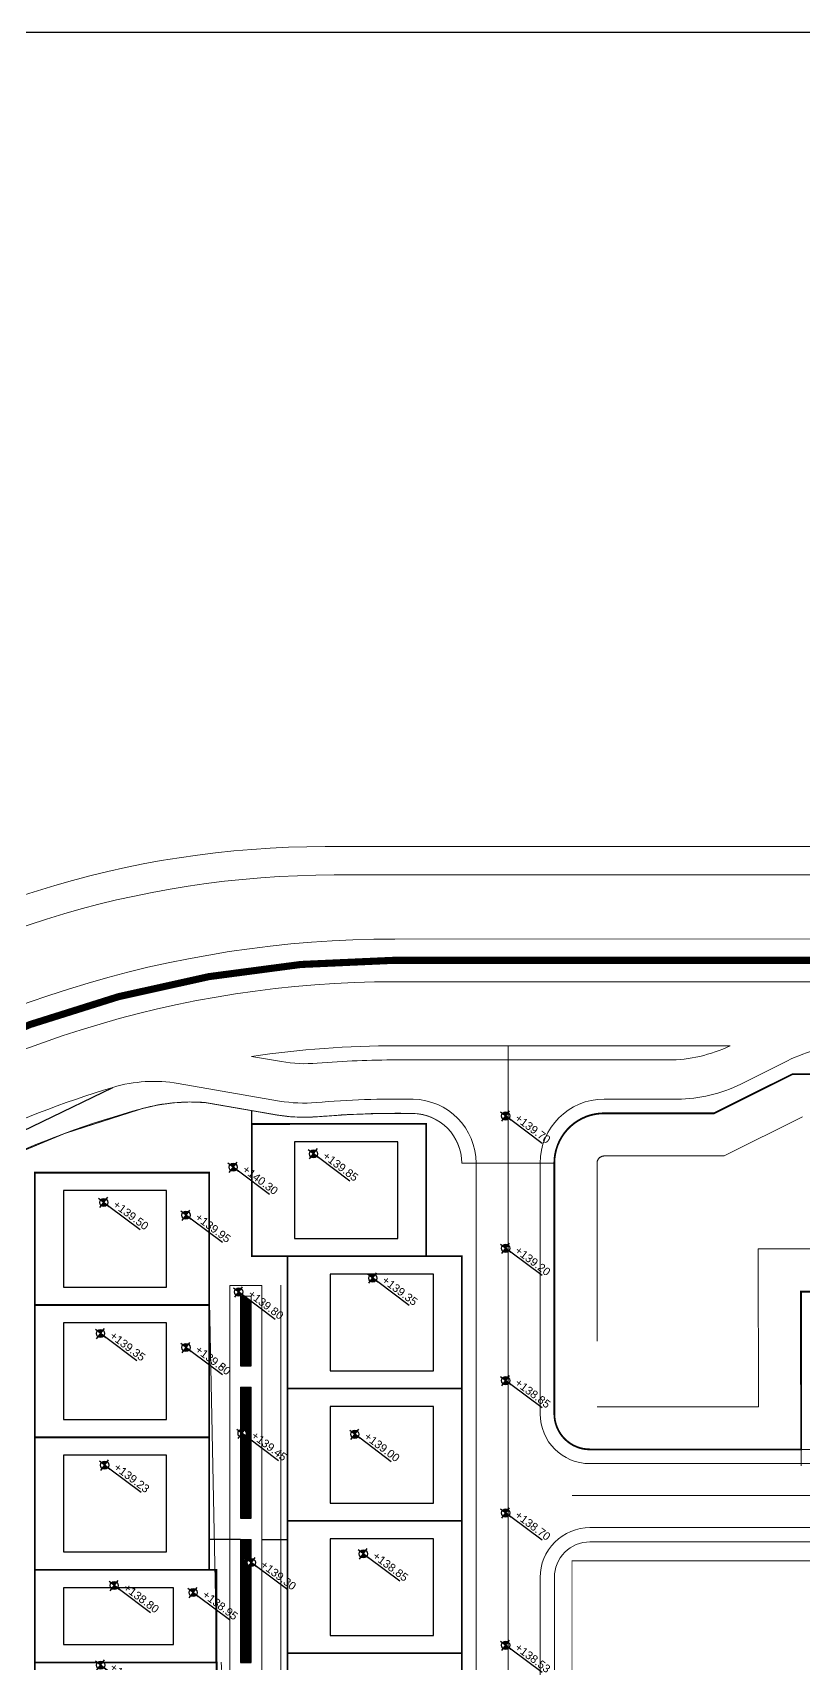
# Model space of a CAD drawing. Header units: inches. Extents: x 2 to 806, y 2 to 666.
# Drawn here: x 405.4 to 513.7, y 436.6 to 665.8 of the extents above; entities that cross this region are included whole.
import ezdxf
from ezdxf.enums import TextEntityAlignment as Align

# ---------------------------------------------------------------- set-up
doc = ezdxf.new("R2010")
doc.units = ezdxf.units.IN
doc.header["$MEASUREMENT"] = 0
for name, pattern in [('( Hidden )', [0.375, 0.25, -0.125]), ('ACAD_ISO04W100', [30, 24, -3, 0, -3]), ('DASHED', [0.75, 0.5, -0.25]), ('DASHED2', [0.375, 0.25, -0.125])]:
    doc.linetypes.add(name, pattern=pattern)
for name, color, linetype in [('.', 7, 'Continuous'), ('ASPHALT', 4, 'Continuous'), ('City_Axies', 10, 'Continuous'), ('City_Edge', 6, 'Continuous'), ('city_green', 3, 'Continuous'), ('City_road', 170, 'Continuous'), ('CL', 1, 'ACAD_ISO04W100'), ('comments', 1, 'Continuous'), ('ELV2', 4, 'Continuous'), ('pathway levels', 250, 'Continuous'), ('PAVEMENT', 2, 'Continuous'), ('set pack', 253, 'DASHED2'), ('SITE', 85, 'Continuous')]:
    doc.layers.add(name, color=color, linetype=linetype)
doc.styles.add('SDC-TEXT', font='arial.ttf')
doc.linetypes.add('FENCELINE2', pattern='A,0.25,-0.1,[132,ltypeshp.shx,S=0.1,R=0,X=-0.1,Y=0],-0.1,1', length=1.45)

# ---------------------------------------------------------------- blocks, each defined once
blk = doc.blocks.new('ap01')
at = {"color": 4}
for p, q in [((-1076.18, 52.48), (-1084.98, 52.49)), ((-1076.18, 52.68), (-1084.2, 52.68))]:
    blk.add_line(p, q, dxfattribs=at)
at = {"color": 4, "const_width": 0.125}
for points in [[(-1028.02, 104.31), (-1024.07, 104.31), (-1024.07, 105.87), (-1011.97, 105.87), (-1011.97, 104.31), (-1008.02, 104.31), (-1008.02, 97.01), (-1008.85, 97.01), (-1008.85, 93.72), (-1008.02, 93.72), (-1008.02, 90.78), (-1004.82, 90.78), (-1004.82, 86.78), (-1008.02, 86.78), (-1008.02, 83.55), (-1004.82, 83.55), (-1004.82, 79.55), (-1008.02, 79.55), (-1008.02, 73.99), (-1004.82, 73.99), (-1004.82, 69.99), (-1008.02, 69.99), (-1008.02, 66.76), (-1004.82, 66.76), (-1004.82, 62.76), (-1008.02, 62.76), (-1008.02, 60.12), (-999.93, 60.12), (-999.93, 56.14), (-998.29, 56.14), (-998.29, 52.43), (-1000.29, 52.43), (-1000.29, 48.93), (-1003.64, 48.93), (-1003.64, 46.49), (-1008.74, 46.49), (-1008.74, 48.93), (-1011.91, 48.93), (-1011.91, 47.65), (-1015.51, 47.65), (-1015.51, 48.63), (-1019.26, 48.63), (-1019.26, 49.88), (-1023.16, 49.88), (-1023.16, 52.43), (-1025.76, 52.43), (-1025.76, 49.23), (-1029.76, 49.23), (-1029.76, 52.43), (-1033, 52.43), (-1032.99, 49.23), (-1036.99, 49.23), (-1036.99, 52.43), (-1042.55, 52.43), (-1042.55, 49.23), (-1046.55, 49.23), (-1046.55, 52.43), (-1056.36, 52.43), (-1056.36, 50.59), (-1059.87, 50.59), (-1059.87, 51.77), (-1062.25, 51.77), (-1062.25, 49.23), (-1070.29, 49.23), (-1070.29, 51.77), (-1072.67, 51.77), (-1072.67, 50.59), (-1076.18, 50.59), (-1076.18, 57.97), (-1073.99, 57.97), (-1073.99, 59.59), (-1075.13, 59.59), (-1075.13, 61.92), (-1076.19, 61.92), (-1076.18, 73.37), (-1074.79, 73.37), (-1074.79, 76.31), (-1076.18, 76.31), (-1076.18, 80.32), (-1075.44, 80.32), (-1075.44, 83.62), (-1076.27, 83.62), (-1076.27, 90.92), (-1072.32, 90.92), (-1072.32, 92.48), (-1060.22, 92.48), (-1060.22, 90.92), (-1056.27, 90.92), (-1056.27, 83.62), (-1057.11, 83.62), (-1057.11, 80.32), (-1056.36, 80.32), (-1056.36, 76.27), (-1057.72, 76.27), (-1057.76, 73.37), (-1056.36, 73.37), (-1056.36, 70.1), (-1048.36, 70.1), (-1048.36, 72.43), (-1038.16, 72.43), (-1038.16, 75.63), (-1034.16, 75.63), (-1034.16, 72.43), (-1023.38, 72.43), (-1023.38, 76.71), (-1028.02, 76.71), (-1028.02, 79.56), (-1031.22, 79.56), (-1031.22, 83.56), (-1028.02, 83.56), (-1028.02, 86.78), (-1031.22, 86.78), (-1031.22, 90.78), (-1028.02, 90.78), (-1028.02, 93.63), (-1027.19, 93.63), (-1027.19, 97.01), (-1028.02, 97.01), (-1028.02, 104.31)], [(-1099.45, 92.48), (-1114.11, 92.48), (-1114.11, 91.18), (-1117.83, 91.18), (-1117.83, 87.52), (-1117.25, 87.52), (-1117.25, 49.2), (-1088.14, 49.2), (-1088.14, 48.72), (-1084.98, 48.72), (-1084.98, 52.49), (-1084.2, 52.49), (-1084.2, 66.98), (-1084.98, 66.98), (-1084.98, 70.34), (-1088.04, 70.34), (-1088.04, 69.86), (-1096.71, 69.86), (-1096.71, 78.51), (-1096.11, 78.51), (-1096.11, 87.54), (-1095.63, 87.54), (-1095.63, 91.18), (-1099.45, 91.18), (-1099.45, 92.48)]]:
    blk.add_lwpolyline(points, dxfattribs=at)
blk = doc.blocks.new('*U280')
for points in [[(0, 1.02, 0.414214), (-1.02, 0), (0, 0)], [(0, -1.02, 0.414214), (1.02, 0), (0, 0)]]:
    blk.add_hatch(color=256).paths.add_polyline_path(points)
for p, q in [((1.62, 0), (-1.62, 0)), ((0, -1.62), (0, 1.62)), ((0, 0), (1.62, 0)), ((11.38, 0), (1.62, 0))]:
    blk.add_line(p, q)
blk.add_circle((0, 0), 1.02)
at = {"style": 'SDC-TEXT'}
blk.add_attdef('LEVEL', text='', height=2, dxfattribs=at).set_placement((2.24, 2.53), align=Align.TOP_LEFT)
blk.add_attdef('T.O.C.', (2.24, -2.56), '', height=2, dxfattribs=at)
blk = doc.blocks.new('*U311')
for points in [[(0, 1.02, 0.414214), (-1.02, 0), (0, 0)], [(0, -1.02, 0.414214), (1.02, 0), (0, 0)]]:
    blk.add_hatch(color=256).paths.add_polyline_path(points)
for p, q in [((1.62, 0), (-1.62, 0)), ((0, -1.62), (0, 1.62)), ((0, 0), (1.62, 0)), ((11.38, 0), (1.62, 0))]:
    blk.add_line(p, q)
blk.add_circle((0, 0), 1.02)
at = {"style": 'SDC-TEXT'}
blk.add_attdef('LEVEL', text='', height=2, dxfattribs=at).set_placement((2.24, 2.53), align=Align.TOP_LEFT)
blk.add_attdef('T.O.C.', (2.24, -2.56), '', height=2, dxfattribs=at)
blk = doc.blocks.new('*U312')
for points in [[(0, 1.02, 0.414214), (-1.02, 0), (0, 0)], [(0, -1.02, 0.414214), (1.02, 0), (0, 0)]]:
    blk.add_hatch(color=256).paths.add_polyline_path(points)
for p, q in [((1.62, 0), (-1.62, 0)), ((0, -1.62), (0, 1.62)), ((0, 0), (1.62, 0)), ((11.38, 0), (1.62, 0))]:
    blk.add_line(p, q)
blk.add_circle((0, 0), 1.02)
at = {"style": 'SDC-TEXT'}
blk.add_attdef('LEVEL', text='', height=2, dxfattribs=at).set_placement((2.24, 2.53), align=Align.TOP_LEFT)
blk.add_attdef('T.O.C.', (2.24, -2.56), '', height=2, dxfattribs=at)
blk = doc.blocks.new('*U308')
for points in [[(0, 1.02, 0.414214), (-1.02, 0), (0, 0)], [(0, -1.02, 0.414214), (1.02, 0), (0, 0)]]:
    blk.add_hatch(color=256).paths.add_polyline_path(points)
for p, q in [((1.62, 0), (-1.62, 0)), ((0, -1.62), (0, 1.62)), ((0, 0), (1.62, 0)), ((11.38, 0), (1.62, 0))]:
    blk.add_line(p, q)
blk.add_circle((0, 0), 1.02)
at = {"style": 'SDC-TEXT'}
blk.add_attdef('LEVEL', text='', height=2, dxfattribs=at).set_placement((2.24, 2.53), align=Align.TOP_LEFT)
blk.add_attdef('T.O.C.', (2.24, -2.56), '', height=2, dxfattribs=at)
blk = doc.blocks.new('*U349')
for points in [[(0, 1.02, 0.414214), (-1.02, 0), (0, 0)], [(0, -1.02, 0.414214), (1.02, 0), (0, 0)]]:
    blk.add_hatch(color=256).paths.add_polyline_path(points)
for p, q in [((1.62, 0), (-1.62, 0)), ((0, -1.62), (0, 1.62)), ((0, 0), (1.62, 0)), ((11.38, 0), (1.62, 0))]:
    blk.add_line(p, q)
blk.add_circle((0, 0), 1.02)
at = {"style": 'SDC-TEXT'}
blk.add_attdef('LEVEL', text='', height=2, dxfattribs=at).set_placement((2.24, 2.53), align=Align.TOP_LEFT)
blk.add_attdef('T.O.C.', (2.24, -2.56), '', height=2, dxfattribs=at)
blk = doc.blocks.new('*U351')
for points in [[(0, 1.02, 0.414214), (-1.02, 0), (0, 0)], [(0, -1.02, 0.414214), (1.02, 0), (0, 0)]]:
    blk.add_hatch(color=256).paths.add_polyline_path(points)
for p, q in [((1.62, 0), (-1.62, 0)), ((0, -1.62), (0, 1.62)), ((0, 0), (1.62, 0)), ((11.38, 0), (1.62, 0))]:
    blk.add_line(p, q)
blk.add_circle((0, 0), 1.02)
at = {"style": 'SDC-TEXT'}
blk.add_attdef('LEVEL', text='', height=2, dxfattribs=at).set_placement((2.24, 2.53), align=Align.TOP_LEFT)
blk.add_attdef('T.O.C.', (2.24, -2.56), '', height=2, dxfattribs=at)
blk = doc.blocks.new('*U352')
for points in [[(0, 1.02, 0.414214), (-1.02, 0), (0, 0)], [(0, -1.02, 0.414214), (1.02, 0), (0, 0)]]:
    blk.add_hatch(color=256).paths.add_polyline_path(points)
for p, q in [((1.62, 0), (-1.62, 0)), ((0, -1.62), (0, 1.62)), ((0, 0), (1.62, 0)), ((11.38, 0), (1.62, 0))]:
    blk.add_line(p, q)
blk.add_circle((0, 0), 1.02)
at = {"style": 'SDC-TEXT'}
blk.add_attdef('LEVEL', text='', height=2, dxfattribs=at).set_placement((2.24, 2.53), align=Align.TOP_LEFT)
blk.add_attdef('T.O.C.', (2.24, -2.56), '', height=2, dxfattribs=at)
blk = doc.blocks.new('*U347')
for points in [[(0, 1.02, 0.414214), (-1.02, 0), (0, 0)], [(0, -1.02, 0.414214), (1.02, 0), (0, 0)]]:
    blk.add_hatch(color=256).paths.add_polyline_path(points)
for p, q in [((1.62, 0), (-1.62, 0)), ((0, -1.62), (0, 1.62)), ((0, 0), (1.62, 0)), ((11.38, 0), (1.62, 0))]:
    blk.add_line(p, q)
blk.add_circle((0, 0), 1.02)
at = {"style": 'SDC-TEXT'}
blk.add_attdef('LEVEL', text='', height=2, dxfattribs=at).set_placement((2.24, 2.53), align=Align.TOP_LEFT)
blk.add_attdef('T.O.C.', (2.24, -2.56), '', height=2, dxfattribs=at)
blk = doc.blocks.new('*U348')
for points in [[(0, 1.02, 0.414214), (-1.02, 0), (0, 0)], [(0, -1.02, 0.414214), (1.02, 0), (0, 0)]]:
    blk.add_hatch(color=256).paths.add_polyline_path(points)
for p, q in [((1.62, 0), (-1.62, 0)), ((0, -1.62), (0, 1.62)), ((0, 0), (1.62, 0)), ((11.38, 0), (1.62, 0))]:
    blk.add_line(p, q)
blk.add_circle((0, 0), 1.02)
at = {"style": 'SDC-TEXT'}
blk.add_attdef('LEVEL', text='', height=2, dxfattribs=at).set_placement((2.24, 2.53), align=Align.TOP_LEFT)
blk.add_attdef('T.O.C.', (2.24, -2.56), '', height=2, dxfattribs=at)
blk = doc.blocks.new('*U400')
for points in [[(0, 1.02, 0.414214), (-1.02, 0), (0, 0)], [(0, -1.02, 0.414214), (1.02, 0), (0, 0)]]:
    blk.add_hatch(color=256).paths.add_polyline_path(points)
for p, q in [((1.62, 0), (-1.62, 0)), ((0, -1.62), (0, 1.62)), ((0, 0), (1.62, 0)), ((11.38, 0), (1.62, 0))]:
    blk.add_line(p, q)
blk.add_circle((0, 0), 1.02)
at = {"style": 'SDC-TEXT'}
blk.add_attdef('LEVEL', text='', height=2, dxfattribs=at).set_placement((2.24, 2.53), align=Align.TOP_LEFT)
blk.add_attdef('T.O.C.', (2.24, -2.56), '', height=2, dxfattribs=at)
blk = doc.blocks.new('*U401')
for points in [[(0, 1.02, 0.414214), (-1.02, 0), (0, 0)], [(0, -1.02, 0.414214), (1.02, 0), (0, 0)]]:
    blk.add_hatch(color=256).paths.add_polyline_path(points)
for p, q in [((1.62, 0), (-1.62, 0)), ((0, -1.62), (0, 1.62)), ((0, 0), (1.62, 0)), ((11.38, 0), (1.62, 0))]:
    blk.add_line(p, q)
blk.add_circle((0, 0), 1.02)
at = {"style": 'SDC-TEXT'}
blk.add_attdef('LEVEL', text='', height=2, dxfattribs=at).set_placement((2.24, 2.53), align=Align.TOP_LEFT)
blk.add_attdef('T.O.C.', (2.24, -2.56), '', height=2, dxfattribs=at)
blk = doc.blocks.new('*U403')
for points in [[(0, 1.02, 0.414214), (-1.02, 0), (0, 0)], [(0, -1.02, 0.414214), (1.02, 0), (0, 0)]]:
    blk.add_hatch(color=256).paths.add_polyline_path(points)
for p, q in [((1.62, 0), (-1.62, 0)), ((0, -1.62), (0, 1.62)), ((0, 0), (1.62, 0)), ((11.38, 0), (1.62, 0))]:
    blk.add_line(p, q)
blk.add_circle((0, 0), 1.02)
at = {"style": 'SDC-TEXT'}
blk.add_attdef('LEVEL', text='', height=2, dxfattribs=at).set_placement((2.24, 2.53), align=Align.TOP_LEFT)
blk.add_attdef('T.O.C.', (2.24, -2.56), '', height=2, dxfattribs=at)
blk = doc.blocks.new('*U384')
for points in [[(0, 1.02, 0.414214), (-1.02, 0), (0, 0)], [(0, -1.02, 0.414214), (1.02, 0), (0, 0)]]:
    blk.add_hatch(color=256).paths.add_polyline_path(points)
for p, q in [((1.62, 0), (-1.62, 0)), ((0, -1.62), (0, 1.62)), ((0, 0), (1.62, 0)), ((11.38, 0), (1.62, 0))]:
    blk.add_line(p, q)
blk.add_circle((0, 0), 1.02)
at = {"style": 'SDC-TEXT'}
blk.add_attdef('LEVEL', text='', height=2, dxfattribs=at).set_placement((2.24, 2.53), align=Align.TOP_LEFT)
blk.add_attdef('T.O.C.', (2.24, -2.56), '', height=2, dxfattribs=at)
blk = doc.blocks.new('*U387')
for points in [[(0, 1.02, 0.414214), (-1.02, 0), (0, 0)], [(0, -1.02, 0.414214), (1.02, 0), (0, 0)]]:
    blk.add_hatch(color=256).paths.add_polyline_path(points)
for p, q in [((1.62, 0), (-1.62, 0)), ((0, -1.62), (0, 1.62)), ((0, 0), (1.62, 0)), ((11.38, 0), (1.62, 0))]:
    blk.add_line(p, q)
blk.add_circle((0, 0), 1.02)
at = {"style": 'SDC-TEXT'}
blk.add_attdef('LEVEL', text='', height=2, dxfattribs=at).set_placement((2.24, 2.53), align=Align.TOP_LEFT)
blk.add_attdef('T.O.C.', (2.24, -2.56), '', height=2, dxfattribs=at)
blk = doc.blocks.new('*U106')
for points in [[(0, 1.02, 0.414214), (-1.02, 0), (0, 0)], [(0, -1.02, 0.414214), (1.02, 0), (0, 0)]]:
    blk.add_hatch(color=256).paths.add_polyline_path(points)
for p, q in [((1.62, 0), (-1.62, 0)), ((0, -1.62), (0, 1.62)), ((0, 0), (1.62, 0)), ((11.38, 0), (1.62, 0))]:
    blk.add_line(p, q)
blk.add_circle((0, 0), 1.02)
at = {"style": 'SDC-TEXT'}
blk.add_attdef('LEVEL', text='', height=2, dxfattribs=at).set_placement((2.24, 2.53), align=Align.TOP_LEFT)
blk.add_attdef('T.O.C.', (2.24, -2.56), '', height=2, dxfattribs=at)
blk = doc.blocks.new('*U99')
for points in [[(0, 1.02, 0.414214), (-1.02, 0), (0, 0)], [(0, -1.02, 0.414214), (1.02, 0), (0, 0)]]:
    blk.add_hatch(color=256).paths.add_polyline_path(points)
for p, q in [((1.62, 0), (-1.62, 0)), ((0, -1.62), (0, 1.62)), ((0, 0), (1.62, 0)), ((11.38, 0), (1.62, 0))]:
    blk.add_line(p, q)
blk.add_circle((0, 0), 1.02)
at = {"style": 'SDC-TEXT'}
blk.add_attdef('LEVEL', text='', height=2, dxfattribs=at).set_placement((2.24, 2.53), align=Align.TOP_LEFT)
blk.add_attdef('T.O.C.', (2.24, -2.56), '', height=2, dxfattribs=at)
blk = doc.blocks.new('*U97')
for points in [[(0, 1.02, 0.414214), (-1.02, 0), (0, 0)], [(0, -1.02, 0.414214), (1.02, 0), (0, 0)]]:
    blk.add_hatch(color=256).paths.add_polyline_path(points)
for p, q in [((1.62, 0), (-1.62, 0)), ((0, -1.62), (0, 1.62)), ((0, 0), (1.62, 0)), ((11.38, 0), (1.62, 0))]:
    blk.add_line(p, q)
blk.add_circle((0, 0), 1.02)
at = {"style": 'SDC-TEXT'}
blk.add_attdef('LEVEL', text='', height=2, dxfattribs=at).set_placement((2.24, 2.53), align=Align.TOP_LEFT)
blk.add_attdef('T.O.C.', (2.24, -2.56), '', height=2, dxfattribs=at)
blk = doc.blocks.new('*U175')
for points in [[(0, 1.02, 0.414214), (-1.02, 0), (0, 0)], [(0, -1.02, 0.414214), (1.02, 0), (0, 0)]]:
    blk.add_hatch(color=256).paths.add_polyline_path(points)
for p, q in [((1.62, 0), (-1.62, 0)), ((0, -1.62), (0, 1.62)), ((0, 0), (1.62, 0)), ((11.38, 0), (1.62, 0))]:
    blk.add_line(p, q)
blk.add_circle((0, 0), 1.02)
at = {"style": 'SDC-TEXT'}
blk.add_attdef('LEVEL', text='', height=2, dxfattribs=at).set_placement((2.24, 2.53), align=Align.TOP_LEFT)
blk.add_attdef('T.O.C.', (2.24, -2.56), '', height=2, dxfattribs=at)
blk = doc.blocks.new('*U177')
for points in [[(0, 1.02, 0.414214), (-1.02, 0), (0, 0)], [(0, -1.02, 0.414214), (1.02, 0), (0, 0)]]:
    blk.add_hatch(color=256).paths.add_polyline_path(points)
for p, q in [((1.62, 0), (-1.62, 0)), ((0, -1.62), (0, 1.62)), ((0, 0), (1.62, 0)), ((11.38, 0), (1.62, 0))]:
    blk.add_line(p, q)
blk.add_circle((0, 0), 1.02)
at = {"style": 'SDC-TEXT'}
blk.add_attdef('LEVEL', text='', height=2, dxfattribs=at).set_placement((2.24, 2.53), align=Align.TOP_LEFT)
blk.add_attdef('T.O.C.', (2.24, -2.56), '', height=2, dxfattribs=at)
blk = doc.blocks.new('*U178')
for points in [[(0, 1.02, 0.414214), (-1.02, 0), (0, 0)], [(0, -1.02, 0.414214), (1.02, 0), (0, 0)]]:
    blk.add_hatch(color=256).paths.add_polyline_path(points)
for p, q in [((1.62, 0), (-1.62, 0)), ((0, -1.62), (0, 1.62)), ((0, 0), (1.62, 0)), ((11.38, 0), (1.62, 0))]:
    blk.add_line(p, q)
blk.add_circle((0, 0), 1.02)
at = {"style": 'SDC-TEXT'}
blk.add_attdef('LEVEL', text='', height=2, dxfattribs=at).set_placement((2.24, 2.53), align=Align.TOP_LEFT)
blk.add_attdef('T.O.C.', (2.24, -2.56), '', height=2, dxfattribs=at)
blk = doc.blocks.new('*U179')
for points in [[(0, 1.02, 0.414214), (-1.02, 0), (0, 0)], [(0, -1.02, 0.414214), (1.02, 0), (0, 0)]]:
    blk.add_hatch(color=256).paths.add_polyline_path(points)
for p, q in [((1.62, 0), (-1.62, 0)), ((0, -1.62), (0, 1.62)), ((0, 0), (1.62, 0)), ((11.38, 0), (1.62, 0))]:
    blk.add_line(p, q)
blk.add_circle((0, 0), 1.02)
at = {"style": 'SDC-TEXT'}
blk.add_attdef('LEVEL', text='', height=2, dxfattribs=at).set_placement((2.24, 2.53), align=Align.TOP_LEFT)
blk.add_attdef('T.O.C.', (2.24, -2.56), '', height=2, dxfattribs=at)
blk = doc.blocks.new('*U438')
for points in [[(0, 1.02, 0.414214), (-1.02, 0), (0, 0)], [(0, -1.02, 0.414214), (1.02, 0), (0, 0)]]:
    blk.add_hatch(color=256).paths.add_polyline_path(points)
for p, q in [((1.62, 0), (-1.62, 0)), ((0, -1.62), (0, 1.62)), ((0, 0), (1.62, 0)), ((11.38, 0), (1.62, 0))]:
    blk.add_line(p, q)
blk.add_circle((0, 0), 1.02)
at = {"style": 'SDC-TEXT'}
blk.add_attdef('LEVEL', text='', height=2, dxfattribs=at).set_placement((2.24, 2.53), align=Align.TOP_LEFT)
blk.add_attdef('T.O.C.', (2.24, -2.56), '', height=2, dxfattribs=at)

msp = doc.modelspace()

# ---------------------------------------------------------------- hatches: boundary and pattern name
at = {"layer": '.', "linetype": 'ByBlock', "true_color": 0x136734, "transparency": 33554633}
h = msp.add_hatch(dxfattribs=at)
h.set_pattern_fill('ANSI31', color=116, angle=-55.14992)
h.set_pattern_definition([(349.850078208, (-1019091.39202, 51543.46572), (0.022028057086, 0.123043751166), [])])
h.paths.add_polyline_path([(429.502, 389.454), (436.097, 387.584), (436.096, 396.084, -0.25965), (435.824, 396.574, -0.2596305), (436.096, 397.063), (436.096, 400.775), (432.187, 400.775, -0.0217334)])
h.paths.add_polyline_path([(432.187, 400.775), (436.096, 400.775), (436.096, 402.892), (435.431, 403.392), (435.163, 403.594, -0.7201628), (434.126, 403.94, -1), (435.278, 403.94, -0.1626807), (435.163, 403.594), (435.431, 403.392), (436.096, 402.892), (436.096, 414.634, -0.637378), (435.149, 415.074, -0.6185767), (436.071, 415.535), (436.096, 415.567), (436.095, 432.705, -0.6644088), (435.116, 433.116, -0.4142029), (435.692, 433.692), (434.581, 433.742), (434.581, 425.988, -0.047393)])
h.paths.add_polyline_path([(436.094, 450.198, -0.41278), (435.521, 450.774, -0.4127586), (436.094, 451.35), (436.094, 454.034), (434.58, 454.034), (434.581, 439.73), (434.581, 436.742), (436.095, 436.742)])
h.paths.add_polyline_path([(436.094, 467.956), (435.529, 468.381), (435.261, 468.583, -0.3421896), (434.58, 468.397), (434.58, 457.034), (436.094, 457.034)])
h.paths.add_polyline_path([(436.093, 475.436), (434.58, 475.436), (434.58, 469.461, -0.5346536), (435.376, 468.929, -0.1626807), (435.261, 468.583), (435.529, 468.381), (436.094, 467.956)])
h.paths.add_polyline_path([(434.58, 478.436), (436.093, 478.436), (436.093, 487.486), (435.099, 488.233), (434.579, 488.233)])
edge = h.paths.add_edge_path()
edge.add_line((433.502, 423.304), (429.114, 426.606))
edge = h.paths.add_edge_path()
edge.add_arc((428.385, 427.154), 0.576, 0, 360)
edge = h.paths.add_edge_path()
edge.add_line((429.114, 426.606), (427.656, 427.703))
edge = h.paths.add_edge_path()
edge.add_line((428.385, 427.154), (429.114, 426.606))
edge = h.paths.add_edge_path()
edge.add_line((427.837, 426.425), (428.934, 427.883))
h.paths.add_polyline_path([(429.157, 426.563), (434.191, 422.775), (435.228, 424.153), (430.194, 427.941)], flags=9)

# ---------------------------------------------------------------- linework, layer by layer
at = {"linetype": 'ByBlock', "lineweight": 0}
for p, q in [((501.15, 513.927), (512.15, 519.427)), ((512.15, 519.427), (616.534, 519.432)), ((429.633, 515.432), (439.735, 513.682)), ((485.678, 513.926), (501.15, 513.927)), ((465.678, 506.907), (478.678, 506.926)), ((609.687, 488.956), (513.338, 488.858))]:
    msp.add_line(p, q, dxfattribs=at)
msp.add_lwpolyline([(485.647, 513.926), (501.15, 513.927), (501.15, 513.927), (485.678, 513.926, 0.4142116), (478.678, 506.926), (478.678, 506.9, -0.4139967)], format="xyb", dxfattribs=at)
for centre, radius, start, end in [((456.244, 385.425), 150, 90.07868, 124.89265), ((456.244, 385.425), 150, 90.07868, 124.88133), ((456.558, 384.425), 135, 105.3555, 124.88128), ((427.562, 490.016), 25.5, 85.34217, 105.3555), ((443.488, 535.36), 22, 260.17776, 274.949), ((456.558, 384.425), 129.5, 89.00828, 94.949), ((458.678, 506.906), 7, 0.00209, 89.00828), ((485.678, 506.926), 7, 90.00248, 180.21157)]:
    msp.add_arc(centre, radius, start, end, dxfattribs=at)
at = {"layer": 'ASPHALT', "lineweight": 0}
for p, q in [((503.376, 523.427), (456.552, 523.425)), ((436.139, 521.917), (440.319, 521.193)), ((494.658, 521.426), (456.552, 521.425)), ((504.901, 518.038), (511.455, 521.316)), ((425.81, 518.123), (440.077, 515.653)), ((458.678, 515.925), (456.553, 515.925)), ((495.957, 515.926), (485.678, 515.926)), ((467.678, 506.907), (467.679, 505.181)), ((476.678, 506.926), (476.68, 471.681)), ((467.679, 505.181), (467.684, 364.974)), ((580.488, 464.679), (483.68, 464.682)), ((582.487, 455.679), (483.681, 455.682)), ((476.681, 448.681), (476.684, 364.974))]:
    msp.add_line(p, q, dxfattribs=at)
at = {"layer": 'ASPHALT', "color": 7, "lineweight": 0, "const_width": 0.25}
msp.add_lwpolyline([(657.536, 478.433, 0.4142165), (616.534, 519.432), (512.15, 519.427), (501.15, 513.927), (485.678, 513.926, 0.4152828), (478.678, 506.9), (478.68, 471.681, 0.4141938), (483.68, 466.682), (513.361, 466.681), (513.338, 488.858), (609.687, 488.956), (629.514, 468.112), (629.614, 370.173), (604.49, 370.146), (604.49, 344.431, 0.4142138), (611.491, 337.432), (646.041, 337.433), (646.041, 337.433, 0.4142136), (653.04, 344.433), (653.04, 349.712, -0.1164338), (655.363, 359.55), (657.54, 363.905)], format="xyb", close=True, dxfattribs=at)
at = {"layer": 'ASPHALT', "linetype": 'DASHED', "lineweight": 0, "ltscale": 50}
msp.add_lwpolyline([(651.536, 478.433, 0.4142165), (616.534, 513.432), (513.567, 513.427), (502.567, 507.927), (485.678, 507.926, 0.4170474), (484.678, 506.916), (484.68, 472.682), (507.355, 472.681), (507.332, 494.852), (612.258, 494.959), (635.512, 470.512), (635.62, 364.179), (610.49, 364.152), (610.49, 344.431, 0.4142138), (611.49, 343.432), (646.012, 343.433, -0.0011853), (646.04, 343.433, 0.4142136), (647.04, 344.433), (647.04, 349.711, -0.1164338), (649.996, 362.233), (651.54, 365.321)], format="xyb", close=True, dxfattribs=at)
at = {"layer": 'ASPHALT', "lineweight": 0}
for centre, radius, start, end in [((456.558, 384.425), 139, 90.00248, 98.44753), ((494.657, 541.426), 20, 270.00248, 295.84441), ((520.4, 503.427), 20, 90.00248, 116.56753), ((443.731, 540.9), 20, 260.17776, 274.68654), ((456.558, 384.425), 137, 90.00248, 94.68654), ((422.398, 498.416), 20, 80.17776, 106.68212), ((456.558, 384.425), 131.5, 89.00828, 94.949), ((458.678, 506.906), 9, 0.00209, 89.00828), ((485.678, 506.926), 9, 90.00248, 180.00209), ((495.956, 535.926), 20, 270.00248, 296.56753), ((443.488, 535.36), 20, 260.17776, 274.949), ((483.68, 471.682), 7, 180.00209, 269.99823), ((483.681, 448.682), 7, 89.99823, 180.00209)]:
    msp.add_arc(centre, radius, start, end, dxfattribs=at)
at = {"layer": 'City_Axies', "lineweight": 0}
msp.add_line((677.534, 535.434), (456.242, 535.425), dxfattribs=at)
msp.add_arc((456.248, 385.411), 150.014, 90.00248, 124.88255, dxfattribs=at)
at = {"layer": 'City_Edge', "lineweight": 0, "ltscale": 10}
msp.add_line((617.535, 547.432), (447.755, 547.424), dxfattribs=at)
for centre, radius, start in [((447.761, 412.424), 135, 90.00248), ((456.558, 384.425), 139, 106.68212)]:
    msp.add_arc(centre, radius, start, 124.88128, dxfattribs=at)
at = {"layer": 'city_green', "lineweight": 0}
for p, q in [((456.242, 538.425), (649.354, 538.431)), ((456.242, 532.425), (649.355, 532.431))]:
    msp.add_line(p, q, dxfattribs=at)
for radius, start, end in [(153.014, 90.00249, 124.88003), (147.014, 90.00247, 124.88)]:
    msp.add_arc((456.248, 385.411), radius, start, end, dxfattribs=at)
at = {"layer": 'City_road', "lineweight": 0}
for p, q in [((616.535, 551.432), (446.499, 551.424)), ((616.534, 519.432), (512.15, 519.427))]:
    msp.add_line(p, q, dxfattribs=at)
msp.add_arc((446.504, 416.424), 135, 90.00248, 124.88128, dxfattribs=at)
at = {"layer": 'CL', "lineweight": 0, "ltscale": 5}
for p, q in [((472.178, 523.425), (472.184, 364.974)), ((580.488, 460.179), (481.166, 460.182))]:
    msp.add_line(p, q, dxfattribs=at)
at = {"layer": 'comments', "color": 3, "linetype": 'ByBlock'}
for p, q in [((436.181, 512.429), (436.181, 514.298)), ((434.58, 478.436), (436.093, 478.436)), ((437.593, 478.436), (437.593, 478.436)), ((434.58, 475.436), (436.093, 475.436)), ((437.593, 475.436), (437.593, 475.436)), ((434.58, 457.034), (436.094, 457.034)), ((434.58, 454.034), (430.182, 454.034)), ((434.58, 454.034), (436.094, 454.034)), ((437.594, 454.034), (441.182, 454.034)), ((434.581, 436.742), (436.095, 436.742))]:
    msp.add_line(p, q, dxfattribs=at)
at = {"layer": 'comments', "color": 6, "linetype": 'ByBlock'}
msp.add_lwpolyline([(805.862, 665.831), (2.345, 665.831), (2.345, 2.465), (805.862, 2.465)], close=True, dxfattribs=at)
msp.add_lwpolyline([(588.492, 237.295), (510.786, 237.222), (277.947, 75.14), (129.763, 283.482), (124.064, 297.288), (124.072, 309.621), (131.269, 325.395), (377.067, 498.452), (416.657, 517.574)], dxfattribs=at)
at = {"layer": 'comments', "color": 3, "linetype": 'ByBlock'}
for points in [[(456.681, 509.93), (442.181, 509.929), (442.181, 496.329), (456.681, 496.33)], [(424.181, 503.081), (409.681, 503.081), (409.681, 489.481), (424.181, 489.481)], [(461.681, 491.33), (447.181, 491.329), (447.181, 477.729), (461.681, 477.73)], [(424.182, 484.481), (409.682, 484.481), (409.682, 470.881), (424.182, 470.881)], [(461.682, 472.73), (447.182, 472.729), (447.182, 459.129), (461.682, 459.13)], [(424.182, 465.881), (409.682, 465.881), (409.682, 452.281), (424.182, 452.281)], [(461.682, 454.13), (447.182, 454.129), (447.182, 440.529), (461.682, 440.53)], [(425.181, 439.241), (425.181, 447.241), (409.681, 447.241), (409.681, 439.241)]]:
    msp.add_lwpolyline(points, close=True, dxfattribs=at)
at = {"layer": 'PAVEMENT', "lineweight": 0}
for p, q in [((501.15, 513.927), (512.15, 519.427)), ((429.633, 515.431), (439.735, 513.682)), ((433.078, 514.835), (433.078, 514.835)), ((501.15, 513.927), (485.678, 513.926)), ((465.678, 506.907), (465.678, 506.907)), ((478.678, 506.926), (478.68, 471.681)), ((405.679, 493.963), (405.681, 439.729)), ((465.679, 493.83), (465.684, 364.974)), ((430.182, 489.733), (431.229, 436.742)), ((437.593, 489.734), (433.079, 489.733)), ((433.079, 489.733), (433.081, 425.988)), ((437.597, 386.727), (437.593, 489.734)), ((440.267, 386.745), (440.263, 489.751)), ((436.093, 488.234), (434.579, 488.233)), ((434.579, 488.233), (434.58, 478.436)), ((436.093, 488.234), (436.093, 478.436)), ((434.58, 475.436), (434.58, 457.034)), ((436.093, 475.436), (436.094, 457.034)), ((580.488, 466.679), (483.68, 466.682)), ((434.58, 454.034), (434.581, 439.73)), ((436.094, 454.034), (436.095, 436.742)), ((582.487, 453.679), (483.681, 453.682)), ((478.681, 448.681), (478.684, 364.975)), ((405.681, 439.729), (405.681, 425.987)), ((434.581, 439.73), (434.581, 436.742))]:
    msp.add_line(p, q, dxfattribs=at)
at = {"layer": 'PAVEMENT', "linetype": 'FENCELINE2', "lineweight": 0, "ltscale": 70, "const_width": 0.125}
msp.add_lwpolyline([(616.534, 519.432), (512.15, 519.427), (501.15, 513.927), (485.678, 513.926, 0.4142116), (478.678, 506.926), (465.678, 506.907, 0.4091423), (458.8, 513.905, 0.0259271), (445.386, 513.442, -0.0645411), (439.735, 513.682), (429.633, 515.432, 0.0875473), (420.809, 514.605, 0.085404), (379.355, 495.17), (139.972, 328.291, 0.4135441), (132.229, 285.19), (277.947, 75.14), (509.122, 236.296), (657.544, 236.301)], format="xyb", dxfattribs=at)
at = {"layer": 'PAVEMENT', "lineweight": 0}
for centre, radius, start, end in [((456.558, 384.425), 135, 105.3555, 124.88128), ((427.562, 490.016), 25.5, 85.34217, 105.3555), ((443.488, 535.36), 22, 260.17776, 274.949), ((456.558, 384.425), 129.5, 89.00828, 94.949), ((458.678, 506.906), 7, 0.00209, 89.00828), ((485.678, 506.926), 7, 90.00248, 180.00209), ((483.68, 471.682), 5, 180.00209, 269.99823), ((483.681, 448.682), 5, 89.99823, 180.00209), ((297.568, 427.881), 134.607, 306.04511, 3.79403)]:
    msp.add_arc(centre, radius, start, end, dxfattribs=at)
at = {"layer": 'set pack', "color": 6, "linetype": 'ByBlock', "lineweight": 0}
for p, q in [((512.15, 519.427), (501.15, 513.927)), ((616.534, 519.432), (512.15, 519.427)), ((501.15, 513.927), (485.678, 513.926))]:
    msp.add_line(p, q, dxfattribs=at)
at = {"layer": 'set pack', "color": 1, "linetype": 'DASHED', "lineweight": 0, "ltscale": 70}
for p, q in [((430.182, 475.582), (430.182, 494.182)), ((441.181, 490.026), (441.182, 471.426)), ((430.182, 456.982), (430.182, 475.582)), ((441.182, 471.426), (441.182, 452.826)), ((441.182, 452.826), (441.183, 434.226))]:
    msp.add_line(p, q, dxfattribs=at)
at = {"layer": 'set pack', "color": 1, "linetype": 'ByBlock', "lineweight": 0}
msp.add_line((513.338, 488.858), (513.363, 464.384), dxfattribs=at)
at = {"layer": 'set pack', "linetype": 'DASHED', "lineweight": 0, "ltscale": 70}
for p, q in [((431.181, 449.741), (405.681, 449.741)), ((431.181, 436.742), (431.181, 449.741)), ((405.681, 436.741), (431.181, 436.742)), ((431.229, 436.742), (405.681, 436.741)), ((431.23, 425.988), (431.229, 436.742))]:
    msp.add_line(p, q, dxfattribs=at)
at = {"layer": 'set pack', "color": 5, "linetype": '( Hidden )', "lineweight": 0, "ltscale": 250, "const_width": 1}
msp.add_lwpolyline([(677.534, 535.434), (456.038, 535.425, 0.1530333), (370.462, 508.476), (95.635, 316.887), (268.103, 68.277), (509.122, 236.296), (677.544, 236.302)], format="xyb", close=True, dxfattribs=at)
at = {"layer": 'set pack', "color": 5, "linetype": '( Hidden )', "lineweight": 0, "ltscale": 0.5, "const_width": 1}
msp.add_lwpolyline([(677.534, 535.434), (456.038, 535.425, 0.1530333), (370.462, 508.476), (95.635, 316.887), (268.103, 68.277), (509.122, 236.296), (677.544, 236.302)], format="xyb", close=True, dxfattribs=at)
at = {"layer": 'set pack', "color": 1, "linetype": 'ByBlock', "lineweight": 0, "const_width": 0.25}
for points in [[(460.679, 493.83), (460.679, 512.43), (436.181, 512.429), (436.181, 493.829)], [(430.181, 505.581), (405.679, 505.58), (405.679, 486.98), (430.182, 486.981)], [(465.68, 475.23), (465.679, 493.83), (441.181, 493.829), (441.182, 475.229)], [(430.182, 486.981), (405.679, 486.98), (405.68, 468.38), (430.182, 468.381)], [(430.182, 468.341), (405.68, 468.341), (405.681, 449.741), (430.182, 449.741)], [(431.181, 449.741), (405.681, 449.741), (405.681, 436.741), (431.181, 436.742)], [(465.682, 419.43), (465.681, 438.03), (441.183, 438.029), (441.183, 419.429)]]:
    msp.add_lwpolyline(points, close=True, dxfattribs=at)
at = {"layer": 'set pack', "linetype": 'DASHED', "lineweight": 0, "ltscale": 70}
for points in [[(456.681, 509.93), (456.681, 496.33), (442.181, 496.329), (442.181, 509.929)], [(409.681, 489.481), (409.681, 503.081), (424.181, 503.081), (424.181, 489.481)], [(461.681, 491.33), (461.681, 477.73), (447.181, 477.729), (447.181, 491.329)], [(409.682, 470.881), (409.682, 484.481), (424.182, 484.481), (424.182, 470.881)], [(461.682, 472.73), (461.682, 459.13), (447.182, 459.129), (447.182, 472.729)], [(409.682, 452.281), (409.682, 465.881), (424.182, 465.881), (424.182, 452.281)], [(461.682, 454.13), (461.682, 440.53), (447.182, 440.529), (447.182, 454.129)], [(425.181, 447.241), (409.681, 447.241), (409.681, 439.241), (425.181, 439.241)]]:
    msp.add_lwpolyline(points, close=True, dxfattribs=at)
at = {"layer": 'set pack', "color": 1, "linetype": 'ByBlock', "lineweight": 0, "const_width": 0.25}
for points in [[(465.681, 438.03), (465.68, 475.23), (441.182, 475.229), (441.182, 456.629)], [(465.68, 456.63), (441.182, 456.629), (441.183, 438.029), (465.681, 438.03)]]:
    msp.add_lwpolyline(points, dxfattribs=at)
msp.add_lwpolyline([(431.23, 425.988), (431.229, 436.742), (405.681, 436.741), (405.681, 425.987, -0.0053489)], format="xyb", dxfattribs=at)
at = {"layer": 'set pack', "color": 6, "linetype": 'ByBlock', "lineweight": 0}
msp.add_arc((485.678, 506.926), 7, 90.00248, 180.21156, dxfattribs=at)
at = {"layer": 'SITE', "lineweight": 0}
msp.add_arc((456.244, 385.425), 150, 90.00245, 124.88125, dxfattribs=at)

# ---------------------------------------------------------------- block references
at = {"layer": 'ASPHALT', "lineweight": 0, "rotation": 270.0019054468186}
msp.add_blockref('ap01', (432, -666.234), dxfattribs=at)
at = {"layer": 'ELV2', "color": 252}
ref = msp.add_blockref('*U349', (471.837, 513.552), dxfattribs=dict(at, xscale=0.5625047716006252, yscale=0.5625047716006252, zscale=0.5625047716006252, rotation=323.0401138320281))
ref.add_attrib('LEVEL', '+139.70', dxfattribs={"layer": '0', "height": 1.125, "rotation": 323.04011, "style": 'SDC-TEXT'}).set_placement((473.7, 513.932), align=Align.TOP_LEFT)
ref = msp.add_blockref('*U351', (444.831, 508.237), dxfattribs=dict(at, xscale=0.5625047716006252, yscale=0.5625047716006252, zscale=0.5625047716006252, rotation=323.0401138320281))
ref.add_attrib('LEVEL', '+139.85', dxfattribs={"layer": '0', "height": 1.125, "rotation": 323.04011, "style": 'SDC-TEXT'}).set_placement((446.694, 508.617), align=Align.TOP_LEFT)
ref = msp.add_blockref('*U179', (433.548, 506.346), dxfattribs=dict(at, xscale=0.5625047716006252, yscale=0.5625047716006252, zscale=0.5625047716006252, rotation=323.0401138320281))
ref.add_attrib('LEVEL', '+140.30', dxfattribs={"layer": '0', "height": 1.125, "rotation": 323.04011, "style": 'SDC-TEXT'}).set_placement((435.412, 506.726), align=Align.TOP_LEFT)
ref = msp.add_blockref('*U403', (415.363, 501.394), dxfattribs=dict(at, xscale=0.5625047716006252, yscale=0.5625047716006252, zscale=0.5625047716006252, rotation=323.0401138320281))
ref.add_attrib('LEVEL', '+139.50', dxfattribs={"layer": '0', "height": 1.125, "rotation": 323.04011, "style": 'SDC-TEXT'}).set_placement((417.226, 501.774), align=Align.TOP_LEFT)
ref = msp.add_blockref('*U352', (471.838, 494.952), dxfattribs=dict(at, xscale=0.5625047716006252, yscale=0.5625047716006252, zscale=0.5625047716006252, rotation=323.0401138320281))
ref.add_attrib('LEVEL', '+139.20', dxfattribs={"layer": '0', "height": 1.125, "rotation": 323.04011, "style": 'SDC-TEXT'}).set_placement((473.701, 495.332), align=Align.TOP_LEFT)
ref = msp.add_blockref('*U347', (453.164, 490.763), dxfattribs=dict(at, xscale=0.5625047716006252, yscale=0.5625047716006252, zscale=0.5625047716006252, rotation=323.0401138320281))
ref.add_attrib('LEVEL', '+139.35', dxfattribs={"layer": '0', "height": 1.125, "rotation": 323.04011, "style": 'SDC-TEXT'}).set_placement((455.027, 491.144), align=Align.TOP_LEFT)
ref = msp.add_blockref('*U400', (414.909, 482.967), dxfattribs=dict(at, xscale=0.5625047716006252, yscale=0.5625047716006252, zscale=0.5625047716006252, rotation=323.0401138320281))
ref.add_attrib('LEVEL', '+139.35', dxfattribs={"layer": '0', "height": 1.125, "rotation": 323.04011, "style": 'SDC-TEXT'}).set_placement((416.772, 483.348), align=Align.TOP_LEFT)
ref = msp.add_blockref('*U438', (426.917, 481.002), dxfattribs=dict(at, xscale=0.5625047716006252, yscale=0.5625047716006252, zscale=0.5625047716006252, rotation=323.0401138320281))
ref.add_attrib('LEVEL', '+139.50', dxfattribs={"layer": '0', "height": 1.125, "rotation": 323.04011, "style": 'SDC-TEXT'}).set_placement((428.781, 481.383), align=Align.TOP_LEFT)
ref = msp.add_blockref('*U348', (471.838, 476.352), dxfattribs=dict(at, xscale=0.5625047716006252, yscale=0.5625047716006252, zscale=0.5625047716006252, rotation=323.0401138320281))
ref.add_attrib('LEVEL', '+138.85', dxfattribs={"layer": '0', "height": 1.125, "rotation": 323.04011, "style": 'SDC-TEXT'}).set_placement((473.701, 476.732), align=Align.TOP_LEFT)
ref = msp.add_blockref('*U280', (450.652, 468.802), dxfattribs=dict(at, xscale=0.5625047716006252, yscale=0.5625047716006252, zscale=0.5625047716006252, rotation=323.0401138320281))
ref.add_attrib('LEVEL', '+139.00', dxfattribs={"layer": '0', "height": 1.125, "rotation": 323.04011, "style": 'SDC-TEXT'}).set_placement((452.515, 469.182), align=Align.TOP_LEFT)
ref = msp.add_blockref('*U401', (415.49, 464.465), dxfattribs=dict(at, xscale=0.5625047716006252, yscale=0.5625047716006252, zscale=0.5625047716006252, rotation=323.0401138320281))
ref.add_attrib('LEVEL', '+139.23', dxfattribs={"layer": '0', "height": 1.125, "rotation": 323.04011, "style": 'SDC-TEXT'}).set_placement((417.353, 464.846), align=Align.TOP_LEFT)
ref = msp.add_blockref('*U311', (471.839, 457.752), dxfattribs=dict(at, xscale=0.5625047716006252, yscale=0.5625047716006252, zscale=0.5625047716006252, rotation=323.0401138320281))
ref.add_attrib('LEVEL', '+138.70', dxfattribs={"layer": '0', "height": 1.125, "rotation": 323.04011, "style": 'SDC-TEXT'}).set_placement((473.702, 458.132), align=Align.TOP_LEFT)
ref = msp.add_blockref('*U312', (451.849, 452.003), dxfattribs=dict(at, xscale=0.5625047716006252, yscale=0.5625047716006252, zscale=0.5625047716006252, rotation=323.0401138320281))
ref.add_attrib('LEVEL', '+138.85', dxfattribs={"layer": '0', "height": 1.125, "rotation": 323.04011, "style": 'SDC-TEXT'}).set_placement((453.713, 452.383), align=Align.TOP_LEFT)
ref = msp.add_blockref('*U387', (416.831, 447.546), dxfattribs=dict(at, xscale=0.5625047716006252, yscale=0.5625047716006252, zscale=0.5625047716006252, rotation=323.0401138320281))
ref.add_attrib('LEVEL', '+138.80', dxfattribs={"layer": '0', "height": 1.125, "rotation": 323.04011, "style": 'SDC-TEXT'}).set_placement((418.694, 447.926), align=Align.TOP_LEFT)
ref = msp.add_blockref('*U308', (471.84, 439.152), dxfattribs=dict(at, xscale=0.5625047716006252, yscale=0.5625047716006252, zscale=0.5625047716006252, rotation=323.0401138320281))
ref.add_attrib('LEVEL', '+138.53', dxfattribs={"layer": '0', "height": 1.125, "rotation": 323.04011, "style": 'SDC-TEXT'}).set_placement((473.703, 439.532), align=Align.TOP_LEFT)
ref = msp.add_blockref('*U384', (414.927, 436.356), dxfattribs=dict(at, xscale=0.5625047716006252, yscale=0.5625047716006252, zscale=0.5625047716006252, rotation=323.0401138320281))
ref.add_attrib('LEVEL', '+138.50', dxfattribs={"layer": '0', "height": 1.125, "rotation": 323.04011, "style": 'SDC-TEXT'}).set_placement((416.791, 436.737), align=Align.TOP_LEFT)
at = {"layer": 'pathway levels', "color": 252}
ref = msp.add_blockref('*U178', (426.917, 499.602), dxfattribs=dict(at, xscale=0.5625047716006252, yscale=0.5625047716006252, zscale=0.5625047716006252, rotation=323.0401138320281))
ref.add_attrib('LEVEL', '+139.95', dxfattribs={"layer": '0', "height": 1.125, "rotation": 323.04011, "style": 'SDC-TEXT'}).set_placement((428.78, 499.983), align=Align.TOP_LEFT)
ref = msp.add_blockref('*U97', (434.329, 488.813), dxfattribs=dict(at, xscale=0.5625047716006252, yscale=0.5625047716006252, zscale=0.5625047716006252, rotation=323.0401138320281))
ref.add_attrib('LEVEL', '+139.80', dxfattribs={"layer": '0', "height": 1.125, "rotation": 323.04011, "style": 'SDC-TEXT'}).set_placement((436.192, 489.194), align=Align.TOP_LEFT)
ref = msp.add_blockref('*U177', (426.917, 481.002), dxfattribs=dict(at, xscale=0.5625047716006252, yscale=0.5625047716006252, zscale=0.5625047716006252, rotation=323.0401138320281))
ref.add_attrib('LEVEL', '+139.80', dxfattribs={"layer": '0', "height": 1.125, "rotation": 323.04011, "style": 'SDC-TEXT'}).set_placement((428.781, 481.383), align=Align.TOP_LEFT)
ref = msp.add_blockref('*U106', (434.8, 468.929), dxfattribs=dict(at, xscale=0.5625047716006252, yscale=0.5625047716006252, zscale=0.5625047716006252, rotation=323.0401138320281))
ref.add_attrib('LEVEL', '+139.45', dxfattribs={"layer": '0', "height": 1.125, "rotation": 323.04011, "style": 'SDC-TEXT'}).set_placement((436.664, 469.31), align=Align.TOP_LEFT)
ref = msp.add_blockref('*U99', (436.097, 450.774), dxfattribs=dict(at, xscale=0.5625047716006252, yscale=0.5625047716006252, zscale=0.5625047716006252, rotation=323.0401138320281))
ref.add_attrib('LEVEL', '+139.30', dxfattribs={"layer": '0', "height": 1.125, "rotation": 323.04011, "style": 'SDC-TEXT'}).set_placement((437.96, 451.155), align=Align.TOP_LEFT)
ref = msp.add_blockref('*U175', (427.917, 446.563), dxfattribs=dict(at, xscale=0.5625047716006252, yscale=0.5625047716006252, zscale=0.5625047716006252, rotation=323.0401138320281))
ref.add_attrib('LEVEL', '+138.95', dxfattribs={"layer": '0', "height": 1.125, "rotation": 323.04011, "style": 'SDC-TEXT'}).set_placement((429.78, 446.943), align=Align.TOP_LEFT)

doc.saveas('drawing.dxf')
